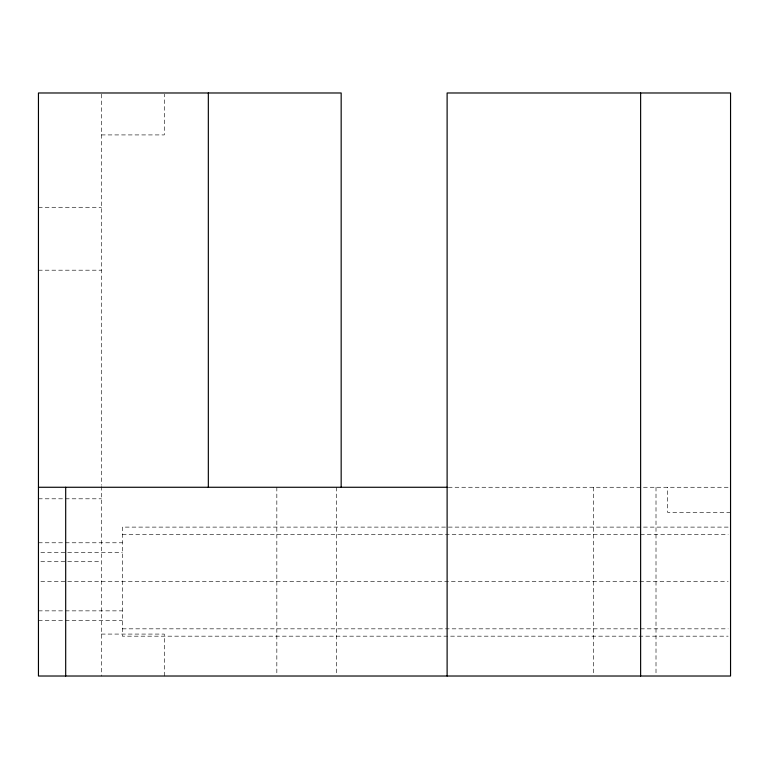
<?xml version="1.0" encoding="UTF-8"?>
<svg xmlns="http://www.w3.org/2000/svg" width="769" height="769" viewBox="0 0 769 769"><rect width="100%" height="100%" fill="white"/><g stroke="black" fill="none" stroke-linecap="round" stroke-linejoin="round"><path stroke-width="0.58" stroke-dasharray="3.85 2.88" d="M101.364 134.921L164.287 134.921L164.287 94.174M38.45 207.284L101.364 207.284M38.45 270.198L101.364 270.198M448.317 487.267L728.176 487.267M38.45 498.802L101.364 498.802M730.55 512.433L667.636 512.433L667.636 487.267M728.147 527.111L122.338 527.111L122.338 636.174L728.147 636.174M122.338 534.455L728.147 534.455M38.45 542.779L122.338 542.779M40.844 552.44L122.338 552.44M40.824 561.716L101.364 561.716M40.844 581.643L728.147 581.643M38.45 610.855L122.338 610.855M38.45 620.506L122.338 620.506M122.338 628.831L728.147 628.831M101.364 634.079L164.287 634.079L164.287 676.018M656.005 487.267L656.005 674.826M593.649 487.267L593.649 674.826M336.341 487.267L336.341 674.826M276.83 487.267L276.83 674.826M101.364 94.174L101.364 485.287M101.364 486.469L101.364 676.018"/><path stroke-width="1.15" d="M38.45 487.267L447.116 487.267M640.625 92.982L640.625 676.018M447.116 676.018L447.116 92.982L730.55 92.982L730.55 676.018L38.45 676.018L38.45 92.982L341.167 92.982L341.167 487.267M208.332 92.982L208.332 487.267M65.692 487.267L65.692 676.018"/></g></svg>
